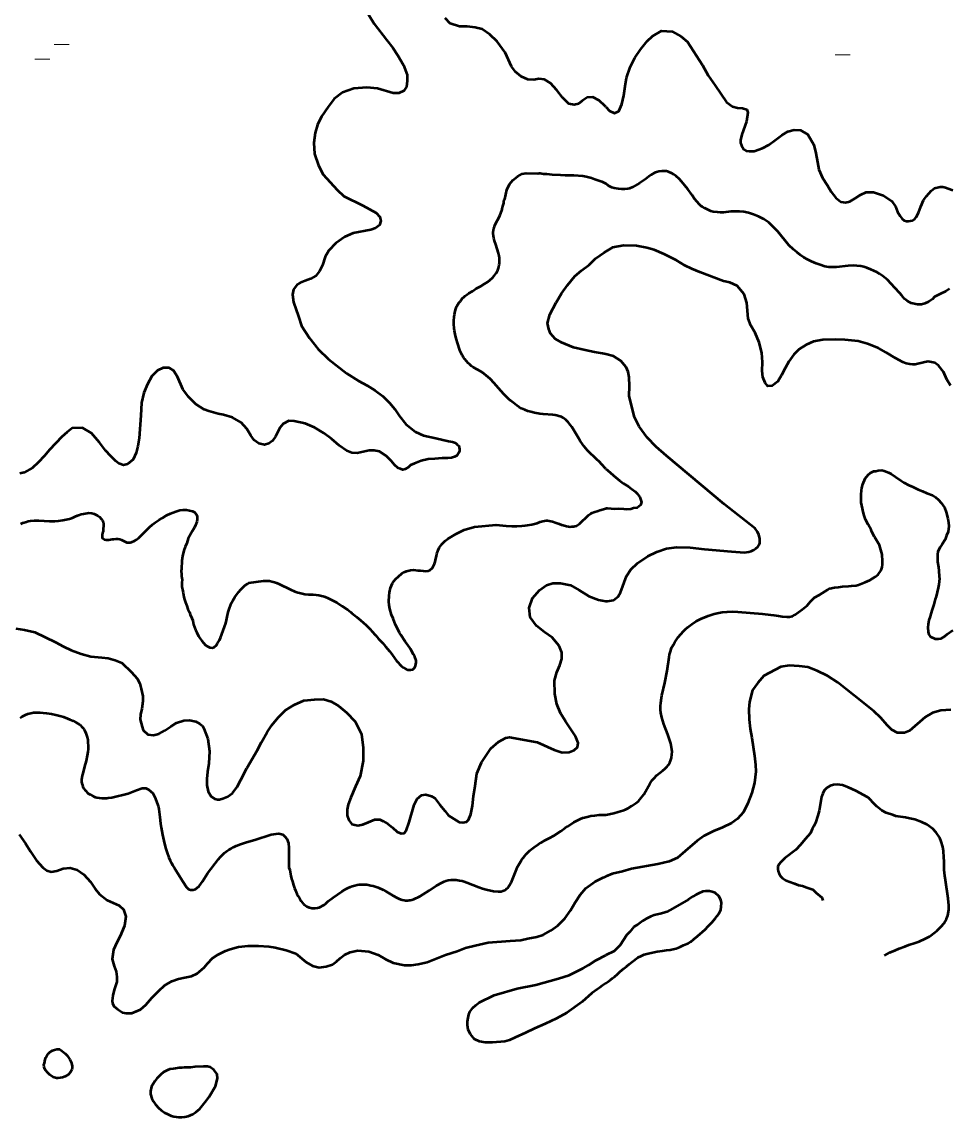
# Model space of a CAD drawing. Header units: metres. Extents: x 531395 to 538605, y 1843190 to 1853105.
# Drawn here: x 535329 to 536395, y 1845289 to 1846548 of the extents above; entities that cross this region are included whole.
import ezdxf

# ---------------------------------------------------------------- set-up
doc = ezdxf.new("R2010")
doc.units = ezdxf.units.M
doc.header["$LTSCALE"] = 4
doc.layers.add('2', color=7, linetype='Continuous', lineweight=53)
doc.layers.add('61', color=7, linetype='Continuous', lineweight=13)

msp = doc.modelspace()

# ---------------------------------------------------------------- linework, layer by layer
at = {"layer": '2'}
for points in [[(535727.32, 1846556.07), (535733.64, 1846545.27), (535747.96, 1846526.77), (535755.38, 1846517.61), (535760.94, 1846508.77), (535767.61, 1846497.68), (535771.92, 1846486.54), (535771.83, 1846479.85), (535771.02, 1846472.96), (535767.77, 1846468.38), (535762.07, 1846465.57), (535755.61, 1846465.47), (535737.73, 1846470.94), (535725.28, 1846472.3), (535710.34, 1846471), (535697.38, 1846466.58), (535687.79, 1846459.11), (535680.98, 1846450.02), (535673.11, 1846438.87), (535668.52, 1846429.17), (535666.13, 1846420.06), (535666.13, 1846420.06), (535664.43, 1846408.65), (535665.28, 1846395.82), (535669.93, 1846382.67), (535675.37, 1846371.98), (535691.18, 1846354.63), (535699.04, 1846347.24), (535720.63, 1846336.7), (535736.07, 1846328.14), (535740.37, 1846323.57), (535741.43, 1846319.06), (535739.76, 1846314.02), (535735.33, 1846310.38), (535730.04, 1846308.58), (535709.79, 1846304.72), (535700.16, 1846300.37), (535689.89, 1846293.25), (535681.58, 1846284.96), (535677.59, 1846277.49), (535674.4, 1846267.85), (535671.1, 1846261), (535666.63, 1846255.85), (535660.81, 1846252.15), (535654.48, 1846250.02), (535648.91, 1846247.86), (535645.46, 1846245.93), (535641.23, 1846240.01), (535639.96, 1846234.09), (535641.23, 1846225.63), (535646.72, 1846209.14)], [(536000, 1846449.88), (535998.83, 1846451.09), (535992.42, 1846457.14), (535985.16, 1846461.15), (535978.73, 1846460.83), (535972.74, 1846456.69), (535968.69, 1846453.52), (535963.66, 1846452.29), (535957.6, 1846453.42), (535950.3, 1846460.55), (535943.59, 1846469.15), (535936.41, 1846477.16), (535929.56, 1846481.43), (535923.24, 1846481.99), (535917.52, 1846481.11), (535910.59, 1846481.39), (535902.89, 1846484.59), (535896.13, 1846489.95), (535891.6, 1846496.43), (535884.48, 1846512.31), (535875.34, 1846525.16), (535866.86, 1846533.23), (535857.89, 1846538.98), (535849.77, 1846541.16), (535840.71, 1846542.16), (535831.96, 1846542.33), (535821.13, 1846545.5), (535815.24, 1846551.71)], [(536000, 1846449.88), (536004.34, 1846445.37), (536010.05, 1846442.58), (536014.94, 1846445.09), (536018.66, 1846452.96), (536020.74, 1846462.9), (536022.39, 1846473.76), (536024, 1846483.11), (536027.94, 1846495.64), (536033.31, 1846506.07), (536040.04, 1846515.8), (536047.57, 1846525.3), (536053.69, 1846531.07), (536064.09, 1846537.13), (536076.46, 1846536.41), (536086.73, 1846530.59), (536094.11, 1846524.55), (536111.34, 1846497.77), (536117.66, 1846486), (536125.78, 1846474.54), (536138.9, 1846455.26), (536145.83, 1846450.35), (536151.51, 1846448.75), (536157.35, 1846448.56), (536162.09, 1846446.74), (536163.34, 1846443.44), (536161.83, 1846433.24), (536156.25, 1846418.15), (536154.83, 1846411.51), (536154.83, 1846408.68), (536155.95, 1846405.67), (536157.08, 1846403.42), (536158.77, 1846400.97), (536161.39, 1846399.46), (536164.96, 1846399.09), (536167.77, 1846399.09), (536170.78, 1846399.09), (536180.28, 1846402.39), (536187.47, 1846406.35), (536194.82, 1846411.73), (536202.25, 1846417.44), (536209.41, 1846421.62), (536216.64, 1846423.42), (536223.81, 1846422.96), (536232.35, 1846418.13), (536239.12, 1846406.2), (536241.5, 1846396.77), (536243.23, 1846386.52), (536245.1, 1846377.9), (536249.33, 1846368.36), (536254.97, 1846359.64), (536259.29, 1846352.16), (536264.59, 1846345.45), (536270.08, 1846340.91), (536275.66, 1846340.16), (536280.39, 1846341.24), (536286.45, 1846344.75), (536292.65, 1846348.92), (536299.33, 1846351.74), (536307.82, 1846351.97), (536319.26, 1846348.12), (536328.84, 1846341.69), (536332.89, 1846335.58), (536335.48, 1846329.09), (536338.34, 1846324.26)], [(535871.38, 1846299.06), (535870.98, 1846301.51), (535870.7, 1846303.84), (535870.63, 1846306.05), (535870.88, 1846308.13), (535871.5, 1846310.6), (535872.04, 1846312.21), (535872.67, 1846313.77), (535878.12, 1846324.64), (535880.88, 1846331.9), (535881.11, 1846332.68), (535881.76, 1846335.84), (535882.8, 1846339.23), (535882.93, 1846340), (535882.95, 1846341.3), (535883.3, 1846342.82), (535883.89, 1846343.89), (535886.29, 1846354.54), (535889.31, 1846361.05), (535893.36, 1846365.47), (535898.52, 1846369.9), (535904.04, 1846372.84), (535908.71, 1846373.55), (535922.05, 1846373.45), (535923.62, 1846373.56), (535924.48, 1846373.53), (535928.63, 1846373.01), (535932.43, 1846372.88), (535938.54, 1846372.28), (535947.97, 1846371.68), (535953.44, 1846371.58), (535958.26, 1846371.29), (535963.15, 1846371.42), (535973.72, 1846370.45), (535977.51, 1846369.84), (535983.58, 1846368.31), (535987.56, 1846366.89), (535995.45, 1846364.27), (536000, 1846362)], [(536080.53, 1846370.49), (536078.36, 1846372.21), (536076.28, 1846373.45), (536071.94, 1846375.24), (536069.66, 1846375.86), (536067.38, 1846376.15), (536064.61, 1846376.16), (536061.03, 1846375.74), (536058.36, 1846375.02), (536055.87, 1846374), (536052.21, 1846371.84), (536049.54, 1846369.91), (536045.69, 1846366.79), (536038.97, 1846362.21), (536030.83, 1846357.59), (536027.45, 1846356.19), (536025.33, 1846355.6), (536022.08, 1846355.15), (536018.46, 1846355.14), (536014.7, 1846355.56), (536009.85, 1846356.48), (536006.98, 1846357.41), (536004.56, 1846358.56), (536002.94, 1846359.6), (536000, 1846362)], [(536375.42, 1846229.05), (536371.04, 1846225.8), (536366.83, 1846223.85), (536363.1, 1846222.87), (536358.23, 1846222.87), (536351.19, 1846224.3), (536346.55, 1846227.01), (536343.57, 1846229.37), (536340.18, 1846233.03), (536337.97, 1846235.74), (536332.44, 1846242.06), (536323.73, 1846251.23), (536318.02, 1846255.72), (536314.48, 1846258.04), (536311.5, 1846259.77), (536304.86, 1846263.11), (536300.17, 1846264.86), (536296.59, 1846265.93), (536293.11, 1846266.73), (536288.75, 1846267.37), (536284.99, 1846267.46), (536278.73, 1846267.16), (536265.39, 1846265.79), (536261.81, 1846265.61), (536256.49, 1846265.75), (536251.89, 1846266.62), (536246.34, 1846268.25), (536241.94, 1846269.88), (536236.34, 1846272.22), (536232.04, 1846274.35), (536227.65, 1846276.89), (536224.03, 1846279.34), (536219.46, 1846282.8), (536215.91, 1846285.92), (536210.57, 1846291.15), (536197.73, 1846306.53), (536194.65, 1846309.9), (536191.47, 1846313.05), (536187.27, 1846316.82), (536183.88, 1846319.27), (536181.63, 1846320.67), (536175.73, 1846323.83), (536169.78, 1846326.28), (536164.05, 1846328.06), (536158.82, 1846329.14), (536153.8, 1846329.66), (536148.61, 1846329.73), (536143.81, 1846329.54), (536135.37, 1846328.65), (536131.43, 1846328.6), (536128.35, 1846328.77), (536123.62, 1846329.45), (536120.97, 1846330.21), (536117.59, 1846331.55), (536113.84, 1846333.34), (536111.05, 1846334.94), (536109.77, 1846335.87), (536107.94, 1846337.6), (536102.02, 1846344.28), (536099.37, 1846348.53), (536094.39, 1846355.46), (536091.01, 1846359.52), (536087.11, 1846364.21), (536084.71, 1846366.7), (536080.53, 1846370.49)], [(536338.34, 1846324.26), (536340.52, 1846321.12), (536343.03, 1846319.24), (536345.53, 1846318.61), (536347.88, 1846318.61), (536352.73, 1846319.24), (536355.38, 1846321.12), (536356.95, 1846323.16), (536359.41, 1846328.09), (536362.12, 1846335.42), (536365.4, 1846342.48), (536368.71, 1846347.39), (536374.14, 1846353.52), (536377.75, 1846356.58), (536384.32, 1846357.99), (536387.29, 1846357.99), (536390.58, 1846357.05), (536393.71, 1846355.95), (536398.87, 1846354.07)], [(536000, 1846033.86), (535995.08, 1846039.33), (535992.65, 1846041.87), (535989.44, 1846045.23), (535985.79, 1846048.31), (535983.17, 1846050.81), (535979.05, 1846055.14), (535977.17, 1846057.33), (535975.35, 1846059.64), (535973.26, 1846062.44), (535970.54, 1846066.3), (535967.85, 1846070.58), (535961.02, 1846082.02), (535959.52, 1846084.16), (535956.89, 1846087.44), (535955.82, 1846088.64), (535954.09, 1846090.28), (535952.59, 1846091.46), (535951.03, 1846092.52), (535948.99, 1846093.6), (535947.56, 1846094.15), (535946.05, 1846094.61), (535943.59, 1846095.2), (535941.9, 1846095.5), (535939, 1846095.85), (535927.88, 1846096.88), (535924.2, 1846097.29), (535918.06, 1846098.31), (535913.7, 1846099.34), (535910.31, 1846100.37), (535907.07, 1846101.58), (535903.31, 1846103.4), (535900.5, 1846104.96), (535897.66, 1846106.77), (535893.84, 1846109.62), (535891, 1846111.98), (535888.67, 1846114.06), (535886.24, 1846116.37), (535883.35, 1846119.28), (535879.49, 1846123.45), (535871.58, 1846132.46), (535867, 1846137.26), (535864.89, 1846139.29), (535858.26, 1846144.5), (535856.44, 1846145.63), (535847.97, 1846150.41), (535845.6, 1846152.05), (535843.21, 1846154.04), (535841.74, 1846155.47), (535839.89, 1846157.5), (535837.99, 1846159.83), (535836.6, 1846161.75), (535835.93, 1846162.8), (535834.9, 1846164.69), (535832.73, 1846169.34), (535831.85, 1846171.56), (535830.11, 1846177.71), (535828.07, 1846183.66), (535826.87, 1846188.84), (535826.18, 1846192.65), (535825.83, 1846195.36), (535825.55, 1846200.49), (535825.54, 1846203.94), (535825.8, 1846208.51), (535826.15, 1846211.15), (535827.01, 1846215.29), (535827.72, 1846217.74), (535828.14, 1846218.91), (535828.95, 1846220.68), (535830.07, 1846222.64), (535831.31, 1846224.54), (535832.92, 1846226.78), (535835.14, 1846229.53), (535837.07, 1846231.46), (535838.4, 1846232.63), (535840.58, 1846234.42), (535842.49, 1846235.8), (535846.68, 1846238.27), (535851.18, 1846241.07), (535856.4, 1846243.8), (535860.56, 1846246.49), (535864.38, 1846248.74), (535866.79, 1846250.58), (535870.17, 1846253.75), (535871.89, 1846255.7), (535872.92, 1846257.07), (535874.1, 1846258.89), (535875.1, 1846260.74), (535875.77, 1846262.21), (535876.64, 1846264.52), (535877.1, 1846266.03), (535877.63, 1846268.39), (535877.88, 1846270.35), (535877.95, 1846272.31), (535877.86, 1846274.7), (535877.72, 1846276.21), (535877.38, 1846278.63), (535876.67, 1846281.94), (535873.67, 1846291.66), (535872.13, 1846296.03), (535871.38, 1846299.06)], [(536396.33, 1846129.74), (536392.21, 1846136.48), (536388.36, 1846145.51), (536382.59, 1846152.59), (536378.25, 1846155.64), (536370.75, 1846157.14), (536366.93, 1846156.7), (536355.5, 1846153.9), (536353, 1846153.9), (536349.54, 1846154.29), (536345.5, 1846155.06), (536341.47, 1846156.41), (536333.23, 1846161.19), (536322.45, 1846167.81), (536313.62, 1846172.49), (536300.76, 1846177.46), (536289.95, 1846180.62), (536274.82, 1846181.99), (536263.57, 1846182.41), (536249.39, 1846182.06), (536238.63, 1846180.17), (536230.33, 1846176.51), (536222.41, 1846171.39), (536216.14, 1846165.17), (536210.36, 1846157.39), (536206.1, 1846149.58), (536202.07, 1846141.57), (536197.64, 1846134.27), (536191.43, 1846129.35), (536186.42, 1846128.88), (536183.07, 1846132.69), (536180.46, 1846139.39), (536179.95, 1846146.54), (536180.21, 1846156.38), (536179.59, 1846167.29), (536176.18, 1846179.06), (536171.57, 1846190.05), (536166.59, 1846198.63), (536163.81, 1846206.82), (536162.17, 1846224.72), (536159.16, 1846234.82), (536150.94, 1846244.42), (536142.54, 1846248.18), (536135.39, 1846249.4), (536107.98, 1846260.11), (536099.03, 1846263.92), (536090.74, 1846267.59), (536080.77, 1846273.76), (536067.27, 1846280.59), (536055.71, 1846285.5), (536047.12, 1846288.06), (536035.46, 1846290.15), (536020.79, 1846290.39), (536007.87, 1846288.46), (536000, 1846283.59)], [(536000, 1846165.61), (535996.38, 1846166.51), (535987.16, 1846168.02), (535976.47, 1846170.12), (535963.06, 1846173.41), (535949.3, 1846179.11), (535941.97, 1846183.39), (535936.47, 1846189.5), (535934.64, 1846194.39), (535933.13, 1846201.18), (535935.73, 1846211.28), (535943.05, 1846225.16), (535949.1, 1846235.23), (535955.93, 1846245.07), (535964.65, 1846255.34), (535971.99, 1846261.68), (535980.91, 1846268.32), (535988.37, 1846275.54), (535998.03, 1846282.37), (536000, 1846283.59)], [(536395.21, 1846240.6), (536390.67, 1846237.67), (536385.64, 1846235.56), (536380.77, 1846233.12), (536377.85, 1846231.49), (536375.42, 1846229.05)], [(535646.72, 1846209.14), (535650.12, 1846198.42), (535659.31, 1846184.18), (535669.3, 1846171.44), (535681.42, 1846159.91), (535702.28, 1846143.57), (535715.9, 1846134.91), (535725.79, 1846129.59), (535734.94, 1846124.08), (535743.7, 1846117.33), (535751.35, 1846109.92), (535757.58, 1846102.66), (535763.06, 1846094.46), (535770.36, 1846085.39), (535781.43, 1846076.43), (535790.34, 1846072.08), (535804.68, 1846069.21), (535819.15, 1846065.79), (535823.8, 1846064.95), (535827.18, 1846063.68), (535829.29, 1846061.99), (535830.98, 1846060.3), (535831.83, 1846056.62), (535831.83, 1846054.08), (535830.7, 1846051.82), (535829.29, 1846049.29), (535826.19, 1846047.59), (535822.53, 1846046.75), (535818.3, 1846046.18), (535811.82, 1846046.18), (535803.37, 1846045.62), (535795.76, 1846045.06), (535787.87, 1846043.08), (535779.98, 1846040.26), (535775.48, 1846038.01), (535773.22, 1846035.75), (535769.56, 1846033.5), (535766.74, 1846032.93), (535763.92, 1846033.78), (535761.45, 1846034.88), (535757.04, 1846038.58), (535753.16, 1846043.19), (535747.74, 1846049.03), (535739.75, 1846053.82), (535733.78, 1846055.06), (535728.08, 1846054.94), (535714.43, 1846051.85), (535708.23, 1846052.32), (535702.24, 1846054.75), (535693.67, 1846060.76), (535684.58, 1846068.55), (535675.84, 1846075.08), (535665.1, 1846081.27), (535654.32, 1846085.95), (535641.91, 1846088.82), (535635.74, 1846089.08), (535629.25, 1846085.52), (535625.23, 1846081.17), (535620.38, 1846070.91), (535616.95, 1846066.09), (535612.76, 1846063.24), (535607.68, 1846061.46), (535601.24, 1846063.09), (535595.83, 1846066.99), (535591.88, 1846072.24), (535587.45, 1846079.81), (535580.77, 1846087.23), (535571.16, 1846092.9), (535560.79, 1846095.91), (535554.52, 1846097.01), (535543.6, 1846100.06), (535538.39, 1846102.25), (535528.85, 1846108.26), (535520.35, 1846116.55), (535514.01, 1846125.62), (535507.87, 1846139.57), (535503.01, 1846147.09), (535498.27, 1846149.88), (535491.45, 1846150.06), (535491.45, 1846150.06), (535484.71, 1846146.91), (535478.35, 1846140.35), (535473.26, 1846131.24), (535469.03, 1846121.27), (535466.48, 1846109.76), (535465.7, 1846095.12), (535463.65, 1846069.12), (535462.11, 1846060.1), (535460.12, 1846052.22), (535456.7, 1846044.49), (535450.41, 1846039.24), (535445.59, 1846038.03), (535440.38, 1846040.23), (535436.84, 1846042.84), (535431.02, 1846048.41), (535424.96, 1846055.15), (535418.29, 1846064.29), (535408.76, 1846074.94), (535398.56, 1846081.08), (535386.65, 1846080.67), (535380.8, 1846076.22)], [(536000, 1845882.02), (536001.83, 1845881.74), (536008.89, 1845883.09), (536014.35, 1845887.07), (536017.12, 1845892.02), (536023.88, 1845910.79), (536028.74, 1845918.14), (536036.38, 1845925.59), (536048.27, 1845933.54), (536058.55, 1845938.72), (536069.97, 1845942.41), (536081.85, 1845944), (536097.18, 1845943.63), (536113.45, 1845941.74), (536144.35, 1845939.08), (536159.64, 1845937.92), (536164.53, 1845938.41), (536167.3, 1845939.23), (536170.07, 1845940.7), (536172.68, 1845942.5), (536174.64, 1845944.3), (536176.27, 1845946.75), (536176.92, 1845948.71), (536177.25, 1845951), (536177.25, 1845953.94), (536176.1, 1845958.19), (536174.47, 1845961.46), (536171.7, 1845965.22), (536136.12, 1845993.27), (536069.82, 1846048.69), (536057.83, 1846059.15), (536047.76, 1846069.83), (536038.42, 1846082.64), (536033.22, 1846093.13), (536029.49, 1846106.7), (536027.03, 1846117.72), (536027.11, 1846129.04), (536026.8, 1846139.13), (536025.67, 1846145.24), (536023.3, 1846150.78), (536017.4, 1846157.96), (536017.4, 1846157.96), (536008.8, 1846163.42), (536000, 1846165.61)], [(535380.8, 1846076.22), (535374.96, 1846070.8), (535360.66, 1846055.67), (535354.87, 1846048.85), (535347.55, 1846041.32), (535341.06, 1846035.07), (535331.55, 1846029.66), (535326.38, 1846028.74)], [(536000, 1846033.86), (536004.98, 1846029.8), (536008.88, 1846026.12), (536015.68, 1846020.57), (536020.35, 1846017.25), (536026.16, 1846013.49), (536029.65, 1846011.13), (536033.79, 1846007.75), (536035.92, 1846005.53), (536039.04, 1846001.5), (536040.09, 1845999.17), (536041, 1845995.46), (536039.96, 1845992.37), (536037.97, 1845990.54), (536035.93, 1845989.25), (536031.93, 1845988.58), (536028.77, 1845987.71), (536023.93, 1845987.22), (536020.65, 1845987.44), (536014.64, 1845987.91), (536010.58, 1845987.77), (536002.12, 1845988.27), (536000, 1845988.27)], [(536214.49, 1845864.62), (536217.27, 1845866.3), (536225.78, 1845872.15), (536231.45, 1845876.86), (536235.22, 1845881.63), (536240.13, 1845885.98), (536245.68, 1845889.33), (536254.79, 1845894.71), (536257.57, 1845896.38), (536262.84, 1845897.53), (536267.64, 1845898.09), (536272.15, 1845898.88), (536279.14, 1845899.15), (536282.34, 1845899.52), (536287.98, 1845899.91), (536290.58, 1845900.75), (536298.34, 1845903.81), (536303.48, 1845906.03), (536309.81, 1845909.74), (536313, 1845912.54), (536316.48, 1845917.54), (536317.71, 1845920.92), (536318.17, 1845923.95), (536318.27, 1845927.74), (536317.64, 1845935.51), (536316.19, 1845941.02), (536314.5, 1845946.23), (536312.17, 1845950.01), (536309.06, 1845955.87), (536305.95, 1845961.73), (536305.17, 1845963.8), (536301.46, 1845970.13), (536298.65, 1845975.75), (536297.02, 1845980.42), (536295.99, 1845984.63), (536295.03, 1845988.3), (536293.69, 1845995.17), (536293.73, 1845999.5), (536293.7, 1846004.37), (536293.98, 1846008.99), (536294.44, 1846012.02), (536295.54, 1846016.47), (536298.3, 1846023.01), (536301.6, 1846027.18), (536304.32, 1846029.38), (536308.17, 1846031.18), (536310.3, 1846031.43), (536313.2, 1846032.04), (536317.23, 1846032.23), (536320.03, 1846031.48), (536325.07, 1846029.9), (536328.22, 1846028.37), (536333.22, 1846024.9), (536339.11, 1846020.71), (536342.62, 1846018.42), (536348.39, 1846015.3), (536352.97, 1846013.13), (536359.27, 1846010.08), (536364.08, 1846008.2), (536369.19, 1846006.09), (536375.43, 1846003.57), (536378.94, 1846001.27), (536382.51, 1845998.44), (536385.61, 1845995.02), (536389.49, 1845989.52)], [(535761.97, 1845910.32), (535765.44, 1845913.57), (535768.19, 1845915.14), (535770.97, 1845916.38), (535775.67, 1845917.59), (535779.08, 1845917.74), (535784.07, 1845917.23), (535787.02, 1845916.99), (535790.07, 1845916.67), (535792.69, 1845916.39), (535796.06, 1845916.87), (535797.98, 1845917.59), (535800.41, 1845919.71), (535801.52, 1845921.68), (535802.99, 1845924.86), (535803.8, 1845927.21), (535804.7, 1845930.99), (535805.33, 1845933.48), (535806.02, 1845936.24), (535807.54, 1845940.43), (535808.71, 1845943.24), (535811.67, 1845947.34), (535815.48, 1845951.21), (535818.31, 1845953.46), (535828.02, 1845959.21), (535837.32, 1845963.87), (535849.16, 1845967.25), (535874.09, 1845969.45), (535885.4, 1845968.57), (535892.16, 1845967.93), (535897.75, 1845967.98), (535903.59, 1845968.28), (535907.42, 1845968.71), (535909.88, 1845969.09), (535915.19, 1845970.15), (535921.15, 1845971.62), (535924.72, 1845972.91), (535927.8, 1845973.84), (535929.43, 1845974.22), (535931.49, 1845974.47), (535932.95, 1845974.49), (535934.89, 1845974.33), (535936.84, 1845973.94), (535938.84, 1845973.39), (535943.01, 1845972.07), (535946.62, 1845970.6), (535949.08, 1845969.71), (535951.11, 1845969.05), (535954.75, 1845968.05), (535957.15, 1845967.62), (535959.09, 1845967.46), (535961.01, 1845967.49), (535963.19, 1845967.73), (535964.44, 1845967.98), (535966.24, 1845968.6), (535967.34, 1845969.17), (535969.81, 1845970.84), (535970.94, 1845971.77), (535972.12, 1845972.88), (535977.71, 1845978.46), (535980.06, 1845980.61), (535981.57, 1845981.76), (535982.91, 1845982.63), (535984.38, 1845983.45), (535986.31, 1845984.32), (535991.15, 1845985.82), (535993.21, 1845986.36), (536000, 1845988.27)], [(536389.49, 1845989.52), (536391.18, 1845984.31), (536393.11, 1845976.97), (536393.9, 1845972.46), (536394.16, 1845967.9), (536393.54, 1845961.61), (536391.6, 1845957.33), (536389.96, 1845952.82), (536386.55, 1845947.28), (536384.25, 1845943.77), (536381.85, 1845938.9), (536381.15, 1845935.58), (536381.35, 1845931.54), (536381.31, 1845927.22), (536382.29, 1845921.11), (536382.78, 1845916.84), (536383.29, 1845910.14), (536383.54, 1845908.01), (536382.74, 1845900.89), (536382.11, 1845897.03), (536381.06, 1845892.05), (536379.72, 1845887.3), (536378.73, 1845884.21), (536377.27, 1845878.09), (536375.22, 1845872.45), (536373.65, 1845867.4), (536372.95, 1845864.08), (536371.55, 1845859.86), (536370.51, 1845854.87), (536370.05, 1845851.85), (536370.43, 1845846.21), (536371.27, 1845843.61), (536372.88, 1845841.36), (536378.59, 1845838.78), (536382.38, 1845838.68), (536385.58, 1845839.05), (536389.37, 1845841.38), (536392.32, 1845843.89), (536398.82, 1845848.42)], [(535327.84, 1845970.8), (535329.84, 1845971.71), (535331.49, 1845972.34), (535334.06, 1845973.16), (535336.25, 1845973.68), (535338.63, 1845974.06), (535343.43, 1845974.46), (535345.82, 1845974.49), (535348.33, 1845974.41), (535360.51, 1845973.66), (535363.65, 1845973.67), (535366.73, 1845973.84), (535371.13, 1845974.3), (535375.79, 1845974.95), (535383.49, 1845976.5), (535386.99, 1845977.66), (535390, 1845979.01), (535392.79, 1845980.26), (535395.04, 1845981.02), (535397.12, 1845981.76), (535399.89, 1845982.42), (535401.45, 1845982.68), (535403.92, 1845982.97), (535405.9, 1845983.2), (535409.44, 1845982.94), (535411.95, 1845982.14), (535415.76, 1845980.33), (535418.04, 1845978.67), (535420.51, 1845976.12), (535421.6, 1845974.65), (535422.28, 1845973.06), (535422.53, 1845970.92), (535422.66, 1845967.67)], [(535422.66, 1845967.67), (535422.5, 1845965.4), (535422.13, 1845962.1), (535421.68, 1845960.21), (535421.03, 1845957.88), (535421.31, 1845954.82), (535423.9, 1845952.61), (535425.61, 1845952.31), (535428.71, 1845952.25), (535430.76, 1845952.57), (535432.72, 1845952.96), (535434.6, 1845953.27), (535437.32, 1845953.66), (535439.17, 1845953.54), (535441.65, 1845953.08), (535443.39, 1845952.45), (535445.54, 1845951.19), (535447.07, 1845950.28), (535449.36, 1845949.21), (535453.29, 1845949.25), (535454.99, 1845949.7), (535458.17, 1845951.07), (535460.11, 1845952.38), (535463.18, 1845954.74), (535467.16, 1845958.63), (535469.33, 1845960.8), (535473.89, 1845965.43), (535475.17, 1845966.66), (535479.11, 1845970.13), (535482.11, 1845972.39), (535486.79, 1845975.28), (535490.22, 1845977.35), (535495.62, 1845980.56), (535499.66, 1845982.45), (535505.95, 1845985.1), (535510.33, 1845986.28), (535514.38, 1845986.67), (535518.21, 1845986.78), (535524.96, 1845985.47), (535527.3, 1845984.07), (535529.22, 1845981.95), (535530.25, 1845979.48), (535530.44, 1845975.74), (535529.83, 1845973.08), (535528.6, 1845969.26), (535527.4, 1845966.62), (535525.11, 1845962.59), (535523.56, 1845960.07), (535521.56, 1845956.41), (535520.18, 1845953.91), (535519.08, 1845951.19), (535518.3, 1845948.51), (535516.6, 1845944.47), (535515.1, 1845940.12), (535513.53, 1845933.42), (535512.72, 1845928.23), (535512.6, 1845925.62), (535512.4, 1845921.59), (535512.21, 1845918.89), (535512.02, 1845916.2), (535512.22, 1845913.05), (535512.45, 1845911.07), (535512.77, 1845908.26), (535512.96, 1845906.61), (535512.66, 1845902.82), (535512.82, 1845898.49), (535513.37, 1845895.21), (535514.12, 1845891.62), (535515.21, 1845886.57), (535515.95, 1845883.73), (535516.83, 1845880.49), (535517.66, 1845878.33), (535518.33, 1845876.33), (535519.82, 1845872.64), (535521.36, 1845869.21), (535522.35, 1845866.38), (535524.35, 1845862.24), (535525.42, 1845859.52), (535526.32, 1845855.06), (535527.15, 1845852.03), (535528.56, 1845848.87), (535529.86, 1845845.79), (535531.76, 1845841.74), (535533.27, 1845839.35), (535535.83, 1845836.13), (535537.58, 1845834.06), (535539.89, 1845831.38), (535541.85, 1845829.99), (535544.88, 1845828.44), (535548.03, 1845828.33), (535550.05, 1845828.95), (535552.41, 1845831.5), (535553.88, 1845833.57), (535556.22, 1845837.17), (535557.27, 1845839.57), (535563.2, 1845856.78), (535563.97, 1845860.22), (535564.8, 1845863.91), (535566.04, 1845869.06), (535567.55, 1845874), (535569.89, 1845879.79)], [(535569.89, 1845879.79), (535571.33, 1845882.55), (535573.71, 1845886.5), (535575.42, 1845889.04), (535578.19, 1845892.53), (535580.25, 1845894.95), (535583.15, 1845898.04), (535585.29, 1845899.79), (535588.04, 1845901.95), (535589.62, 1845902.8), (535606.68, 1845905.11), (535609.42, 1845905.35), (535611.15, 1845905.36), (535613.48, 1845905.16), (535616.09, 1845904.66), (535619.39, 1845903.71), (535621.47, 1845902.93), (535624.31, 1845901.7), (535637.55, 1845895.33), (535642.51, 1845893.1), (535645.89, 1845891.89), (535647.91, 1845891.32), (535651.07, 1845890.59), (535654.13, 1845890.07), (535658.32, 1845889.71), (535663.52, 1845889.53), (535667.29, 1845889.14), (535670.21, 1845888.73), (535673.21, 1845888.14), (535675.23, 1845887.61), (535677.33, 1845886.92), (535680.75, 1845885.44), (535686.89, 1845882.42), (535689.42, 1845881.08), (535690.82, 1845880.25), (535697.19, 1845876.06), (535702.54, 1845872.76), (535703.33, 1845872.23), (535706.85, 1845869.21), (535708.23, 1845868.11), (535711.63, 1845865.41), (535713.42, 1845863.7), (535715.81, 1845861.8), (535718.11, 1845859.98), (535721.7, 1845857.14), (535724.26, 1845854.51), (535729.55, 1845849.28), (535730.91, 1845847.6), (535735.61, 1845842.37), (535738.73, 1845838.56), (535743.67, 1845833.45), (535746.75, 1845829.96), (535751.3, 1845824.56), (535754.14, 1845820.96), (535757.65, 1845815.93), (535759.6, 1845813.48), (535761.43, 1845811.44), (535762.98, 1845809.61), (535765.33, 1845807.3), (535767.27, 1845805.77), (535770.43, 1845803.71), (535772.69, 1845802.97), (535776.14, 1845802.78), (535778.08, 1845803.34), (535780.5, 1845805.46), (535781.5, 1845807.67), (535782.26, 1845811.26), (535782.04, 1845813.83), (535780.48, 1845817.91), (535778.98, 1845820.75), (535776.43, 1845825.46), (535775.41, 1845827.02), (535772, 1845831.97), (535769.6, 1845835.37), (535764.36, 1845843.12), (535762.82, 1845845.53), (535760.57, 1845850.33), (535758.46, 1845854.85), (535755.73, 1845861.8), (535753.9, 1845866.1), (535751.9, 1845873.22), (535751.17, 1845877.4), (535750.6, 1845881.6), (535750.86, 1845887.98), (535751.34, 1845891.79), (535752.47, 1845897.19), (535753.65, 1845900), (535754.93, 1845902.57), (535756.57, 1845905.02), (535758.43, 1845906.99), (535761.97, 1845910.32)], [(535587.45, 1845690.02), (535599.43, 1845710.25), (535604.34, 1845719.87), (535610.98, 1845731.41), (535616.21, 1845739.23), (535623.35, 1845748.24), (535632.07, 1845756.58), (535641.68, 1845762.86), (535653.07, 1845767.74), (535665.21, 1845768.93), (535675.73, 1845769.29), (535684.32, 1845766.73), (535692.78, 1845761.57), (535702.17, 1845753.94), (535711.98, 1845743.66), (535719.06, 1845728.97), (535721.08, 1845713.48), (535721.34, 1845698.22), (535717.64, 1845680.88), (535712.48, 1845668.76), (535706.88, 1845656.26), (535703.86, 1845648.19), (535702.85, 1845642.47), (535702.85, 1845635.74), (535704.53, 1845630.36), (535708.22, 1845625.65), (535714.95, 1845623.97), (535720.66, 1845625.32), (535727.38, 1845628.01), (535734.44, 1845631.04), (535740.15, 1845631.04), (535744.19, 1845629.02), (535749.57, 1845625.99), (535754.94, 1845621.62), (535760.32, 1845616.91), (535764.69, 1845614.89), (535768.39, 1845615.23), (535770.74, 1845617.92), (535773.85, 1845628.06), (535779.92, 1845647.96), (535783.25, 1845654.61), (535788.23, 1845658.77), (535793.22, 1845659.6), (535799.87, 1845657.93), (535803.69, 1845655.61), (535809.4, 1845647.88), (535815.11, 1845640.82), (535819.15, 1845635.77), (535825.53, 1845631.74), (535831.58, 1845628.04), (535835.62, 1845627.37), (535839.99, 1845628.38), (535842.34, 1845630.73), (535845.03, 1845637.12), (535846.71, 1845646.87), (535848.05, 1845657.63), (535849.73, 1845669.74), (535851.75, 1845683.86), (535857.13, 1845696.64), (535867.96, 1845712.74), (535876.78, 1845720.23), (535884.98, 1845724.73), (535889.52, 1845725.58), (535921.18, 1845719.99), (535940.53, 1845711.03), (535950.02, 1845708.15), (535957.86, 1845708.3), (535963.73, 1845710.6), (535967.52, 1845714.16), (535968.25, 1845718.99), (535965.22, 1845726.6), (535960.05, 1845734.94), (535953.72, 1845744.01), (535948.01, 1845753.36), (535943.8, 1845763.65), (535941.59, 1845775.24), (535941, 1845790.57), (535943.95, 1845800.39), (535947.34, 1845808.32), (535949.41, 1845815.56), (535949.51, 1845823.01), (535946.38, 1845830.5), (535938.37, 1845840.13), (535929.58, 1845846.33), (535920.47, 1845853.35), (535913.05, 1845863.47), (535911.91, 1845874.22), (535915.99, 1845885.46), (535924.01, 1845894.36), (535932.06, 1845900.14), (535939.12, 1845902.47), (535947.84, 1845902.51), (535959.64, 1845900.11), (535969.63, 1845894.7), (535980.56, 1845887.78), (535991.85, 1845883.27), (536000, 1845882.02)], [(536000, 1845636.16), (536009.18, 1845638.25), (536014.4, 1845639.62), (536019.66, 1845641.26), (536022.73, 1845642.48), (536025.65, 1845643.88), (536030.15, 1845646.51), (536034.4, 1845649.59), (536037.46, 1845652.21), (536040.84, 1845655.73), (536043.91, 1845659.7), (536051.11, 1845672.6), (536053.52, 1845676.09), (536055.1, 1845678.06), (536058.86, 1845681.85), (536065.69, 1845687.26), (536068.04, 1845689.31), (536070.61, 1845691.93), (536071.95, 1845693.66), (536073.74, 1845696.6), (536074.59, 1845698.54), (536075.6, 1845702.03), (536076.05, 1845705.64), (536076.16, 1845708.86), (536075.98, 1845711.23), (536074.68, 1845718.27), (536071.21, 1845728.53), (536066.62, 1845740.36), (536064.28, 1845748.11), (536063.35, 1845753.5), (536063.07, 1845756.97), (536063.03, 1845761.39), (536063.25, 1845764.95), (536064, 1845770.66), (536064.51, 1845773.34), (536068.02, 1845788.19), (536070.65, 1845802.01), (536072.81, 1845817.57), (536073.42, 1845820.7), (536074.26, 1845823.89), (536075.7, 1845828.15), (536077.3, 1845831.47), (536079.28, 1845834.82), (536083.18, 1845840.38), (536089.55, 1845847.44), (536091.85, 1845849.75), (536094.19, 1845851.82), (536098.93, 1845855.54), (536103.81, 1845858.77), (536109.29, 1845861.62), (536117.57, 1845865.09), (536124.69, 1845867.3), (536130.08, 1845868.55), (536133.76, 1845869.15), (536139.5, 1845869.69), (536145.4, 1845869.83), (536151.95, 1845869.56), (536180.33, 1845867.2), (536183.12, 1845867), (536193.02, 1845865.65), (536198.47, 1845865.2), (536202.63, 1845864.33), (536208.09, 1845863.88), (536211.05, 1845863.96), (536214.49, 1845864.62)], [(535321.99, 1845850.51), (535331.97, 1845848.97), (535343.7, 1845846.24), (535367.55, 1845834.68), (535376.75, 1845829.72), (535385.63, 1845825.58), (535397.01, 1845821.19), (535407.99, 1845818.48), (535420.76, 1845817.05), (535428.15, 1845816.4), (535436.27, 1845814.22), (535443.66, 1845810.87), (535454.88, 1845800.44), (535461.25, 1845792.88), (535464.56, 1845787.44), (535466.15, 1845781.05), (535467.75, 1845772.52), (535467.75, 1845766.92), (535466.69, 1845758.13), (535465.09, 1845751.74), (535464.83, 1845745.88), (535466.96, 1845737.62), (535468.13, 1845733.58), (535473.56, 1845728.51), (535480.11, 1845727.76), (535486.39, 1845729.35), (535493.06, 1845733.14), (535499.94, 1845737.92), (535506.65, 1845742.25), (535515.07, 1845744.84), (535521.38, 1845745.25), (535528.81, 1845743.42), (535533.52, 1845740.83), (535536.45, 1845738.7), (535538.11, 1845735.67), (535542.75, 1845723.5), (535544.47, 1845709.59), (535543.66, 1845695.17), (535542.29, 1845685.64), (535541.36, 1845677.89), (535541.49, 1845670.25), (535542.97, 1845663.1), (535546.42, 1845657.47), (535550.5, 1845654.82), (535553.75, 1845653.98), (535556.15, 1845653.98), (535559.88, 1845655.04), (535565.47, 1845657.44), (535571.06, 1845661.17), (535576.16, 1845668.46), (535580.71, 1845676.63), (535587.45, 1845690.02)], [(536396.57, 1845756.87), (536385.33, 1845756.32), (536375.54, 1845753.46), (536367.05, 1845748.6), (536349.29, 1845732.76), (536343.42, 1845730.46), (536335.31, 1845730.7), (536328.89, 1845734.05), (536323.41, 1845739.56), (536316.09, 1845747.86), (536307.97, 1845755.64), (536285.56, 1845773.4), (536276.52, 1845780.75), (536266.7, 1845788.34), (536254.83, 1845796.01), (536243.15, 1845801.98), (536232.21, 1845806.2), (536222.28, 1845807.31), (536210.7, 1845807.8), (536201.19, 1845806.27), (536181.81, 1845795.94), (536174.65, 1845788.11), (536168.85, 1845779.58), (536165.23, 1845766.23), (536164.37, 1845757.84), (536164.99, 1845745.96), (536166.16, 1845735), (536167.98, 1845724.87), (536171.13, 1845704.23), (536172.24, 1845693.7), (536172.37, 1845686.07), (536170.85, 1845673.19), (536168, 1845661.55), (536163.45, 1845649.71), (536158.3, 1845639.31), (536151.62, 1845631.86), (536144.56, 1845626.84), (536134.14, 1845621.97), (536123.97, 1845617.67), (536113.3, 1845612.23), (536105.24, 1845606.45), (536091.45, 1845594.41), (536082.3, 1845586.99), (536072.89, 1845582.67), (536059.79, 1845579.53), (536029.5, 1845574.19), (536019.38, 1845571.4), (536007.22, 1845568.48), (536000, 1845565.58)], [(535327.02, 1845747.62), (535329.19, 1845749.21), (535330.66, 1845750.13), (535333.09, 1845751.38), (535335.66, 1845752.39), (535337.37, 1845752.91), (535339.15, 1845753.33), (535342.16, 1845753.76), (535344.21, 1845753.92), (535347.51, 1845754), (535349.74, 1845753.95), (535353.44, 1845753.68), (535357.29, 1845753.26), (535363.06, 1845752.39), (535369.51, 1845750.91), (535373.88, 1845749.68), (535376.69, 1845748.78), (535381.17, 1845747.18), (535383.98, 1845746.06), (535387.89, 1845744.26), (535391.34, 1845742.41), (535393.38, 1845741.21), (535395.2, 1845739.98), (535396.08, 1845739.28), (535397.46, 1845737.97), (535399.25, 1845735.84), (535400.29, 1845734.38), (535401.2, 1845732.84), (535402.35, 1845730.2), (535403.89, 1845725.47), (535404.59, 1845722.37), (535404.84, 1845720.24), (535405.16, 1845714.71), (535405.11, 1845711.8)], [(535405.11, 1845711.8), (535404.76, 1845708.58), (535404.05, 1845704.46), (535402.64, 1845698.3), (535401.02, 1845691.83), (535398.76, 1845683.86), (535398.29, 1845681.57), (535397.54, 1845676.43), (535397.48, 1845674.22), (535397.81, 1845672.23), (535398.39, 1845670.36), (535399.07, 1845668.53), (535399.75, 1845667.16), (535400.21, 1845666.42), (535401.22, 1845665.15), (535402.62, 1845663.6), (535403.98, 1845662.13), (535405.12, 1845661.05), (535405.85, 1845660.5), (535407.32, 1845659.59), (535410.95, 1845657.62), (535412.34, 1845657), (535413.21, 1845656.7), (535414.97, 1845656.26), (535417.68, 1845655.77), (535420.79, 1845655.41), (535423.56, 1845655.36), (535426.36, 1845655.51), (535427.95, 1845655.7), (535432.3, 1845656.44), (535451.19, 1845660.85), (535460.74, 1845664.86), (535467.27, 1845666.87), (535471.29, 1845666.87), (535474.3, 1845665.37), (535479.33, 1845661.35), (535481.84, 1845656.83), (535485.95, 1845645.52), (535486.38, 1845642.8), (535487.26, 1845633.63), (535488.15, 1845626.38), (535488.91, 1845621.72), (535490.52, 1845613.49), (535492.03, 1845606.45), (535494.09, 1845598.41), (535495.89, 1845592.49), (535497.84, 1845587.34), (535499.39, 1845583.83), (535500.71, 1845581.18), (535502.06, 1845578.69), (535504.35, 1845575.07), (535513.98, 1845559.6), (535518, 1845553.07), (535520.56, 1845551.11), (535522.69, 1845550.05), (535525.88, 1845550.31), (535528.28, 1845550.84), (535532.8, 1845554.31), (535536.53, 1845559.9), (535542.21, 1845568.94), (535554.84, 1845585.49), (535556.61, 1845587.53), (535559.69, 1845590.73), (535561.73, 1845592.58), (535564.74, 1845594.85)], [(536279.21, 1845667.9), (536272.27, 1845670.43), (536266.12, 1845671.22), (536261.71, 1845670.75), (536258.08, 1845669.64), (536254.14, 1845667.27), (536250.99, 1845664.27), (536249.57, 1845660.79), (536248.15, 1845657.15), (536245.94, 1845645.38), (536245.31, 1845641), (536244.51, 1845638.22), (536243.95, 1845635.74), (536241.02, 1845627.34), (536239.26, 1845623.39), (536237.45, 1845619.97), (536235.21, 1845615.42), (536229.21, 1845608.46), (536223.72, 1845602.01), (536218.6, 1845596.15), (536205.75, 1845586.53)], [(536320.23, 1845474.53), (536320.59, 1845474.79), (536326.51, 1845477.96), (536332.96, 1845480.71), (536337.22, 1845482.63), (536343.79, 1845485.11), (536348.55, 1845486.8), (536355.61, 1845489.24), (536360.18, 1845490.92), (536367.44, 1845494.05), (536372.01, 1845496.58), (536378.51, 1845501.33), (536380.51, 1845503), (536385.57, 1845507.87), (536388.5, 1845511.36), (536391.67, 1845516.87), (536393.33, 1845520.69), (536394.2, 1845527.17), (536394.3, 1845532.04), (536393.66, 1845540.07), (536392.53, 1845548.14), (536391.73, 1845553.38), (536390.54, 1845561.16), (536389.68, 1845566.11), (536388.98, 1845572.98), (536388.89, 1845575.45), (536388.81, 1845582.69), (536388.54, 1845587.51), (536388.08, 1845594.71), (536387.35, 1845599.39), (536385.56, 1845605.76), (536384.02, 1845610.06), (536379.78, 1845616.14), (536375.98, 1845620.18), (536368.99, 1845625.37), (536363.35, 1845627.96), (536355.21, 1845630.83), (536349.64, 1845632), (536344.36, 1845633.1), (536333.38, 1845634.97), (536330.61, 1845635.79), (536322.49, 1845638.47), (536317.5, 1845641.23), (536311.54, 1845645.78), (536308.7, 1845648.88), (536302.94, 1845655.3), (536302.68, 1845655.44), (536300.68, 1845656.58), (536287.56, 1845664.11), (536279.21, 1845667.9)], [(535953.49, 1845621.45), (535955.89, 1845623.11), (535963.18, 1845627.79), (535966.26, 1845629.51), (535971.13, 1845631.85), (535973.48, 1845632.79), (535975.66, 1845633.45), (535980.06, 1845634.61), (535982.99, 1845635.23), (535987.59, 1845635.72), (535992.35, 1845636.33), (535994.54, 1845636.36), (536000, 1845636.16)], [(535325.74, 1845613.64), (535333.07, 1845603.39), (535338.79, 1845594.04), (535345.57, 1845583.84), (535352.98, 1845575.66), (535357.56, 1845572.42), (535362.36, 1845570.93), (535368.92, 1845571.9), (535376.26, 1845574.59), (535384.24, 1845575.4), (535392.26, 1845573.1), (535400.09, 1845567.87), (535407.64, 1845559.38), (535413.21, 1845551.3), (535418.11, 1845545.3), (535426.97, 1845538.46), (535440.76, 1845531.98), (535445.69, 1845527.5), (535448.45, 1845519.52), (535446.8, 1845508.67), (535441.8, 1845497), (535438.01, 1845489.77), (535434.24, 1845481.36), (535432.62, 1845470.3), (535434.95, 1845462.28), (535437.27, 1845456.19), (535438.17, 1845450.26), (535437.87, 1845444.52), (535434.8, 1845435.24), (535433.47, 1845428.84), (535432.67, 1845422.72), (535432.93, 1845420.05), (535434.53, 1845416.32), (535438.79, 1845412.86), (535444.65, 1845409.13)], [(535564.74, 1845594.85), (535567.24, 1845596.51), (535569.47, 1845597.84), (535571.96, 1845599.15), (535575.21, 1845600.67), (535580.32, 1845602.7), (535583.6, 1845603.9), (535586.97, 1845605.02), (535596.64, 1845607.61), (535615.34, 1845613.89), (535624.39, 1845615.06), (535628.65, 1845613.73), (535631.05, 1845611.6), (535633.45, 1845608.67), (535635.31, 1845603.6), (535635.58, 1845598.28), (535635.87, 1845575.94), (535636.73, 1845573.18), (535638.2, 1845566.11), (535638.96, 1845562.86), (535639.82, 1845559.6), (535641.06, 1845555.38), (535642.2, 1845552.23), (535643.44, 1845549.24), (535645.08, 1845545.63), (535646.44, 1845542.93), (535647.86, 1845540.4), (535650.04, 1845537.02), (535651.46, 1845535.15), (535652.71, 1845533.79), (535653.46, 1845533.13), (535654.93, 1845532.1), (535656.53, 1845531.2), (535659.22, 1845529.91), (535661.06, 1845529.29), (535662.12, 1845529.08), (535664.07, 1845528.96), (535666.01, 1845529.05), (535668.83, 1845529.36), (535670.52, 1845529.75), (535671.41, 1845530.08), (535672.95, 1845530.85), (535674.77, 1845531.98), (535676.37, 1845533.09), (535677.86, 1845534.23), (535681.03, 1845537), (535686.68, 1845541.3), (535696.66, 1845548.34), (535699.58, 1845550.2), (535701.46, 1845551.24), (535703.9, 1845552.46), (535706.42, 1845553.61), (535708.42, 1845554.4), (535711.52, 1845555.3), (535714.08, 1845555.8), (535716.69, 1845556.12), (535719.34, 1845556.3), (535721.99, 1845556.34), (535725.26, 1845556.15), (535730.13, 1845555.33), (535732.81, 1845554.73), (535734.95, 1845554.12), (535738.48, 1845552.75), (535744.3, 1845550), (535747.77, 1845548.12)], [(535747.77, 1845548.12), (535755.41, 1845543.51), (535760.1, 1845540.89), (535761.82, 1845540.03), (535764.36, 1845539.04), (535765.93, 1845538.6), (535768.36, 1845538.15), (535769.94, 1845538), (535772.46, 1845537.97), (535774.14, 1845538.12), (535775.11, 1845538.29), (535776.93, 1845538.75), (535779.31, 1845539.52), (535781.66, 1845540.41), (535783.55, 1845541.24), (535786.66, 1845542.85), (535789.85, 1845544.73), (535797.07, 1845549.4), (535805.28, 1845554.99), (535811.85, 1845558.67), (535814.15, 1845559.75), (535816.34, 1845560.51), (535818.98, 1845561.13), (535822.47, 1845561.65), (535825.25, 1845561.81), (535828.1, 1845561.69), (535830.01, 1845561.43), (535831.94, 1845561.06), (535834.93, 1845560.37), (535837.45, 1845559.62), (535840.14, 1845558.65), (535854.06, 1845553.14), (535858.24, 1845551.71), (535862.52, 1845550.39), (535871.12, 1845548.5), (535876.49, 1845548.15), (535878.55, 1845548.16), (535879.8, 1845548.36), (535881.65, 1845548.88), (535883.91, 1845549.82), (535885.45, 1845550.85), (535886.37, 1845551.63), (535887.71, 1845552.99), (535888.5, 1845553.94), (535889.52, 1845555.5), (535891.03, 1845558.26), (535891.95, 1845560.12), (535897.53, 1845573.67), (535898.73, 1845576.4), (535900.85, 1845580.48), (535903.15, 1845584.37), (535905.07, 1845587.05), (535906.83, 1845589.21), (535908.68, 1845591.24), (535910.23, 1845592.81), (535912.9, 1845595.3), (535914.73, 1845596.87), (535917.66, 1845599.08), (535922.7, 1845602.56), (535925.3, 1845604.23), (535930.46, 1845607.05), (535934.88, 1845609.61), (535940.76, 1845612.72), (535948.52, 1845617.75), (535953.49, 1845621.45)], [(536205.75, 1845586.53), (536203.05, 1845583.83), (536201.37, 1845581.77), (536198.91, 1845579.37), (536197.82, 1845576.83), (536197.85, 1845573.86), (536198.36, 1845571.48), (536199.46, 1845568.63), (536201.39, 1845565.58), (536203.21, 1845563.61), (536206.68, 1845561.26), (536210.34, 1845559.74), (536216.79, 1845557.42), (536221.57, 1845555.48), (536226.25, 1845554.6), (536231.27, 1845552.95), (536238.01, 1845550.39), (536241.89, 1845546.74), (536248.36, 1845541.45), (536249.68, 1845538)], [(535444.65, 1845409.13), (535448.91, 1845408.33), (535455.3, 1845408.33), (535465.15, 1845412.59), (535471.28, 1845418.19), (535478.2, 1845425.91), (535486.46, 1845433.91), (535492.66, 1845440.1), (535501.1, 1845445.39), (535508.97, 1845448.03), (535516.34, 1845449.53), (535523.94, 1845450.84), (535530.45, 1845454.18), (535538.4, 1845460.81), (535542.37, 1845465.58), (535547.83, 1845471.49), (535554.63, 1845475.94), (535562.88, 1845480.02), (535568.26, 1845481.93), (535577.96, 1845484.67), (535577.96, 1845484.67), (535589.01, 1845485.96), (535600.99, 1845485.73), (535612.6, 1845485.03), (535620.07, 1845483.74), (535632.77, 1845481.01), (535643.8, 1845476.91), (535655.81, 1845467.21), (535662.99, 1845462.87), (535670.41, 1845461.04), (535678.7, 1845462), (535685.73, 1845464.54), (535690.39, 1845467.94), (535694.76, 1845471.64), (535699.81, 1845475.34), (535706.19, 1845478.36), (535714.93, 1845480.38), (535727.86, 1845479.22), (535738.51, 1845475.61), (535746.97, 1845470.46), (535755.64, 1845466.29), (535768.86, 1845463.73), (535776.85, 1845463.58), (535784.57, 1845464.8), (535794.74, 1845467.16), (535815.83, 1845475.35), (535829.03, 1845479.87), (535838.76, 1845483.7), (535849.87, 1845486.13), (535864.81, 1845489.61), (535890.17, 1845491.69), (535902.33, 1845492.39), (535910.32, 1845494.13), (535920.75, 1845496.21), (535928, 1845498.45), (535937, 1845503.48), (535944.94, 1845509.35), (535952.84, 1845517.37), (535959.53, 1845526.55), (535964.73, 1845535.55), (535970.69, 1845544.54), (535977.15, 1845551.96), (535987.8, 1845559.55), (535997.04, 1845564.39), (536000, 1845565.58)], [(536000, 1845442.91), (536002.58, 1845444.55), (536005.33, 1845446.71), (536007.84, 1845448.59), (536010.11, 1845450.17), (536013.58, 1845453.22), (536016.28, 1845455.92), (536020.76, 1845459.61), (536023.75, 1845462.07), (536026.98, 1845464.83), (536030.21, 1845467.58), (536036.74, 1845472.42), (536040.93, 1845474.39), (536044.13, 1845475.88), (536048.81, 1845476.99), (536058.97, 1845479.39), (536065.38, 1845480.04), (536069.9, 1845480.77), (536074.17, 1845481.2), (536080.77, 1845482.68), (536084.94, 1845484.18), (536089.29, 1845486.51), (536095.24, 1845489), (536097.81, 1845490.34), (536101.28, 1845493.39), (536105.52, 1845496.79), (536114.2, 1845504.41), (536117.85, 1845508.29), (536121.75, 1845512.46), (536126.07, 1845517.75), (536127.99, 1845520.11), (536129.91, 1845522.46), (536132.15, 1845527.01), (536132.6, 1845530.56), (536132.94, 1845535.18), (536132.33, 1845538.63), (536130, 1845542.98), (536125.58, 1845546.58), (536122.22, 1845547.86), (536119.44, 1845548.66), (536114.57, 1845548.71), (536111.66, 1845548.14), (536106.48, 1845546), (536103.68, 1845544.37), (536100.1, 1845542.39), (536095.03, 1845539.17), (536077.19, 1845528.74), (536070.28, 1845525.07), (536066.88, 1845523.91), (536062.42, 1845522.65), (536055.83, 1845521.18), (536051.95, 1845519.44), (536046.53, 1845517), (536042.48, 1845514.43), (536036.44, 1845510.04), (536032.38, 1845507.47), (536027.82, 1845501.88), (536024.41, 1845498.3), (536016.55, 1845486.74), (536009.53, 1845479.58), (536000, 1845474.92)], [(536000, 1845442.91), (535999.54, 1845442.62), (535996.4, 1845440.32), (535992.78, 1845437.72), (535990.65, 1845436.15), (535983.97, 1845431.23), (535972.79, 1845421.64), (535955.21, 1845408.85), (535943.5, 1845402.19), (535930.45, 1845396.33), (535917.93, 1845390.74), (535907.82, 1845385.68), (535895.83, 1845380.35), (535889.18, 1845377.42), (535883.83, 1845375.79), (535869.72, 1845374.75), (535861.47, 1845374.75), (535854.81, 1845375.82), (535849.22, 1845378.48), (535844.43, 1845384.34), (535842.03, 1845389.41), (535840.97, 1845394.73), (535840.97, 1845399), (535841.77, 1845403.26), (535842.56, 1845406.72), (535843.9, 1845409.92), (535847.09, 1845414.45), (535850.55, 1845417.65), (535854.59, 1845420.83), (535871.84, 1845428.98), (535898.21, 1845436.65), (535919.78, 1845440.96), (535945.67, 1845448.15), (535957.88, 1845452.28), (535967.2, 1845456.81), (535973.85, 1845460.27), (535980.01, 1845463.72), (535989.06, 1845469.32), (536000, 1845474.92)]]:
    msp.add_lwpolyline(points, dxfattribs=at)
for points in [[(535374.97, 1845365.07), (535378.56, 1845362.22), (535380.93, 1845359.74), (535384.13, 1845355.26), (535385.66, 1845352.1), (535386.8, 1845348.05), (535386.76, 1845345.54), (535386.2, 1845343.14), (535384.55, 1845340.1), (535382.52, 1845338.11), (535378.54, 1845335.73), (535375.41, 1845334.62), (535370.24, 1845333.77), (535368.72, 1845333.92), (535364.66, 1845335.04), (535360.93, 1845337.7), (535358.61, 1845339.69), (535355.88, 1845343.05), (535354.84, 1845344.77), (535354.38, 1845346.63), (535354.27, 1845348.96), (535354.78, 1845351.11), (535355.66, 1845355.06), (535356.47, 1845357.41), (535357.81, 1845360.24), (535359.29, 1845361.91), (535360.95, 1845363.44), (535364.06, 1845365.47), (535366.29, 1845366.4), (535368.96, 1845367.13), (535370.54, 1845367.23), (535372.16, 1845367)], [(535527.78, 1845346.6), (535522.81, 1845346.19), (535519.64, 1845346.16), (535515.4, 1845345.92), (535512.58, 1845345.76), (535509.78, 1845345.43), (535505.58, 1845344.86), (535502.78, 1845344.54), (535498.84, 1845343.91), (535496.11, 1845342.93), (535491.8, 1845340.51), (535488.49, 1845338.03), (535483.93, 1845333.41), (535481.6, 1845330.47), (535479.61, 1845327.39), (535478, 1845324.03), (535476.83, 1845318.97), (535476.81, 1845315.54), (535478.23, 1845310.52), (535480.13, 1845307.07), (535482.46, 1845303.57), (535486.31, 1845299.17), (535488.93, 1845296.8), (535493.19, 1845293.87), (535495.93, 1845292.6), (535500.51, 1845290.63), (535503.7, 1845289.74), (535508.97, 1845289.02), (535512.56, 1845289.01), (535516.28, 1845289.36), (535520.11, 1845290.22), (535525.52, 1845292.52), (535528.79, 1845294.57), (535533.43, 1845298.54), (535536.68, 1845302.26), (535541.25, 1845308.22), (535544.06, 1845312.14), (535551.3, 1845324.68), (535553.7, 1845333.21), (535553.16, 1845338.27), (535549.44, 1845343.33), (535545.44, 1845346.53), (535542.25, 1845347.33), (535537.72, 1845347.33)]]:
    msp.add_lwpolyline(points, close=True, dxfattribs=at)
at = {"layer": '61'}
for p, q in [((535365.9, 1846521.36), (535383.09, 1846521.36)), ((535343.65, 1846504.69), (535360.84, 1846504.69)), ((536263.65, 1846509.53), (536280.84, 1846509.53))]:
    msp.add_line(p, q, dxfattribs=at)

doc.saveas('drawing.dxf')
